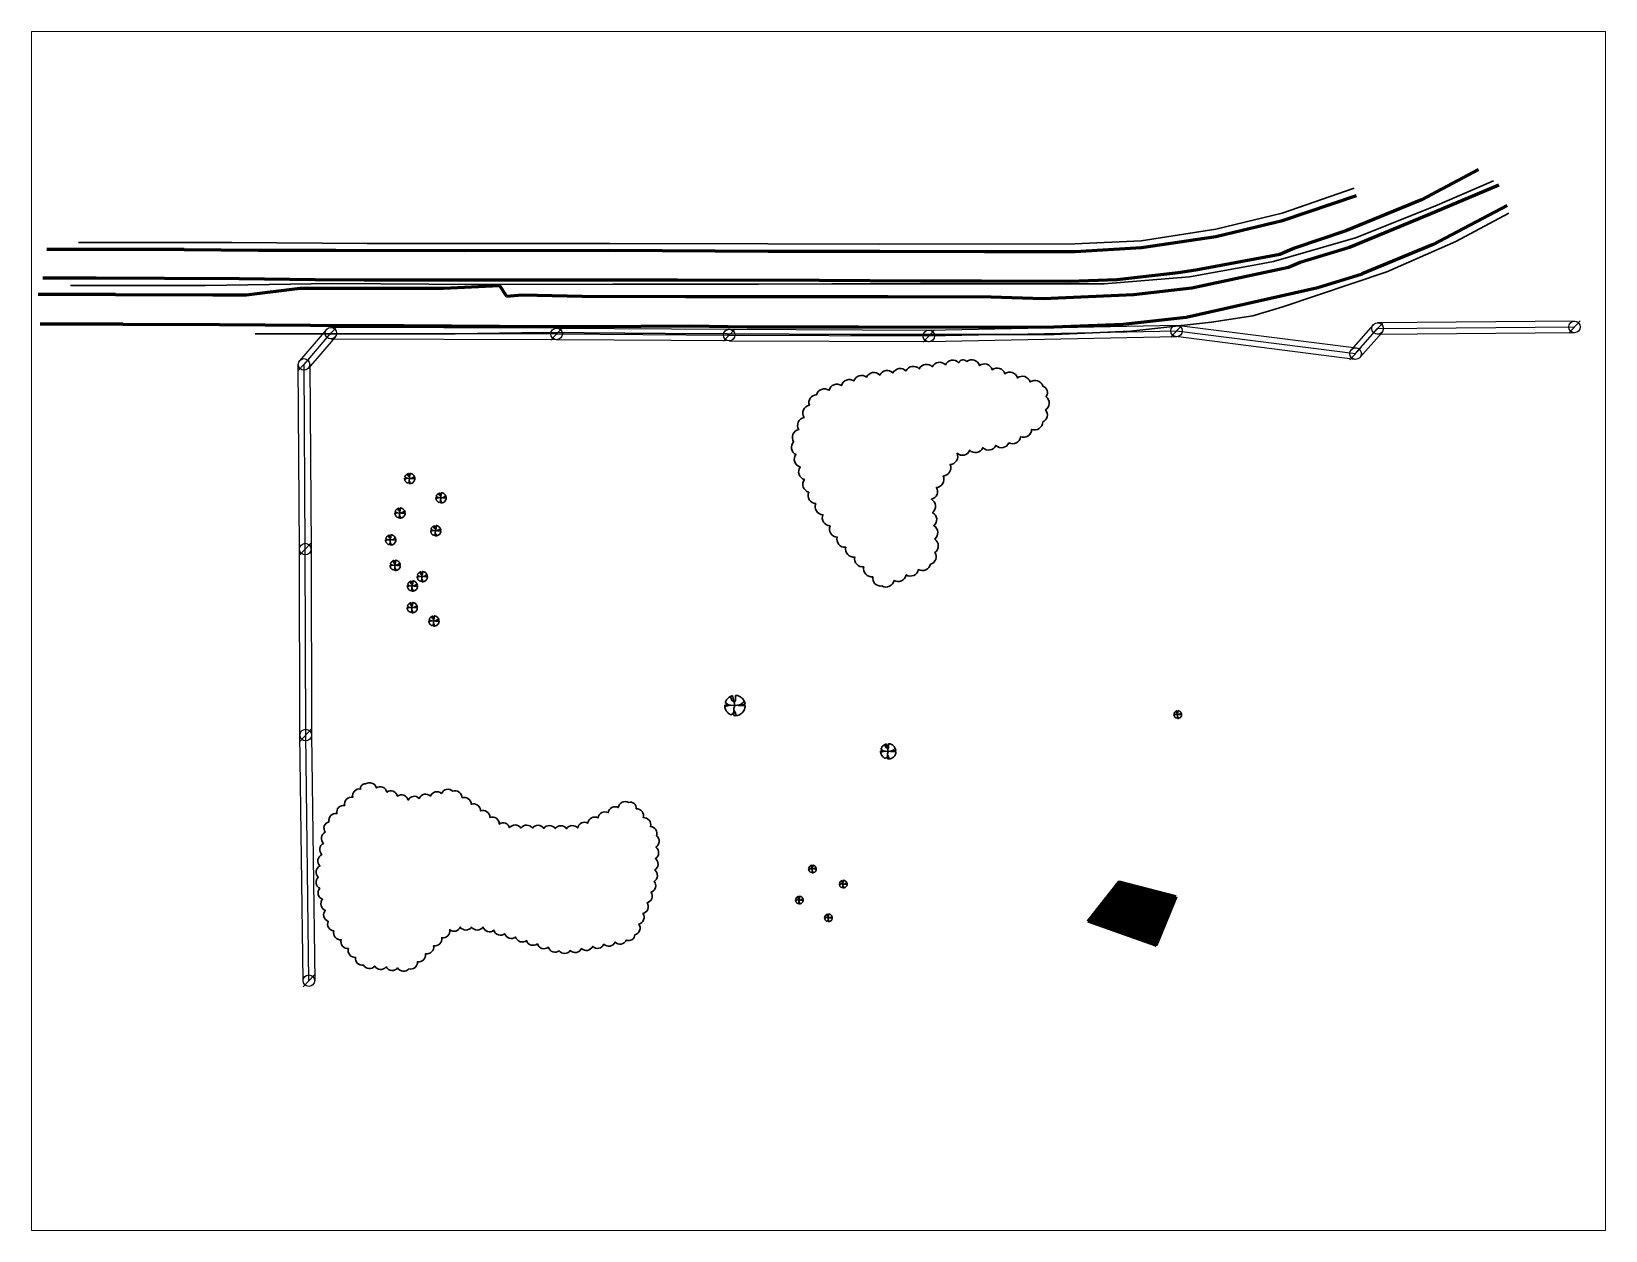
# Paper-space layout 'Layout2' of a CAD drawing. Header units: feet. Extents: x 1.05 to 9.45, y 0.8 to 7.2.
# The model-space entities are those that its viewports show. They can reach past a viewport. Long polylines and large blocks are cut down to what shows.
import ezdxf

# ---------------------------------------------------------------- set-up
doc = ezdxf.new("R2010")
doc.units = ezdxf.units.FT
doc.header["$MEASUREMENT"] = 0
for name, pattern in [('CENTER2', [1.125, 0.75, -0.125, 0.125, -0.125]), ('DASHED2', [0.375, 0.25, -0.125]), ('HIDDEN2', [0.1875, 0.125, -0.0625])]:
    doc.linetypes.add(name, pattern=pattern)
for name, color, linetype, lineweight in [('X-CONCRETE', 252, 'HIDDEN2', 60), ('X-SHRUBS', 10, 'Continuous', 30), ('X-SIDEWALK', 131, 'Continuous', 30), ('X-STREET', 157, 'Continuous', 60), ('X-STREET-CL', 2, 'CENTER2', 30), ('X-TREE', 106, 'Continuous', 30)]:
    doc.layers.add(name, color=color, linetype=linetype, lineweight=lineweight)
doc.layers.add('X-OHP', color=250, linetype='DASHED2')
doc.layers.add('X-PP', color=33, linetype='Continuous')

# ---------------------------------------------------------------- blocks, each defined once
blk = doc.blocks.new('PP')
blk.add_line((19.5, 21), (-20, -21.7))
blk.add_circle((0, 0), 20.3)
blk = doc.blocks.new('TREE')
for p, q in [((-43.8, 2.4, 13991.5), (-43.8, -1.4, 13991.5)), ((-43.8, 2.4, 13991.5), (-16.9, 2.4, 13991.5)), ((-43.5, -4.3, 13991.5), (-16.9, 2.4, 13991.5)), ((-40.4, 16.9, 13991.5), (-41.6, 13.9, 13991.5)), ((-41.6, 14, 13991.5), (-25.9, 2.4, 13991.5)), ((-39.1, 19.8, 13991.5), (-40.4, 16.9, 13991.5)), ((-37.5, 22.6, 13991.5), (-39.1, 19.8, 13991.5)), ((-35.7, 25.3, 13991.5), (-37.5, 22.6, 13991.5)), ((-33.8, 27.9, 13991.5), (-35.7, 25.3, 13991.5)), ((-31.7, 30.3, 13991.5), (-33.8, 27.9, 13991.5)), ((-29.4, 32.6, 13991.5), (-31.7, 30.3, 13991.5)), ((-27, 34.7, 13991.5), (-29.4, 32.6, 13991.5)), ((-24.5, 36.7, 13991.5), (-27, 34.7, 13991.5)), ((-21.8, 38.5, 13991.5), (-24.5, 36.7, 13991.5)), ((-19, 40.1, 13991.5), (-21.8, 38.5, 13991.5)), ((-19.3, 39.6, 13991.5), (-12.4, 22.7, 13991.5)), ((-16.1, 41.6, 13991.5), (-19, 40.1, 13991.5)), ((-16.9, 2.4, 13991.5), (1.1, 0.2, 13991.5)), ((-13.2, 42.8, 13991.5), (-16.1, 41.6, 13991.5)), ((-10.1, 43.8, 13991.5), (-13.2, 42.8, 13991.5)), ((-12.4, 22.7, 13991.5), (-3.6, 18.2, 13991.5)), ((-10.1, 43.8, 13991.5), (1.1, 0.2, 13991.5)), ((1.1, 0.2, 13991.5), (-3.4, -13.3, 13991.5)), ((3.4, 22.7, 13991.5), (-2.3, 13.7, 13991.5)), ((19.1, 3.8, 13991.5), (1.1, 0.2, 13991.5)), ((7.9, 44.6, 13991.5), (3.4, 45, 13991.5)), ((3.4, 45, 13991.5), (3.4, 22.7, 13991.5)), ((12.4, 43.7, 13991.5), (7.9, 44.6, 13991.5)), ((16.9, 0.2, 13991.5), (11.9, 2.2, 13991.5)), ((16.7, 42.3, 13991.5), (12.4, 43.7, 13991.5)), ((20.9, 40.5, 13991.5), (16.7, 42.3, 13991.5)), ((46.1, 0.2, 13991.5), (16.9, 0.2, 13991.5)), ((45.7, 4.7, 13991.5), (19.1, 3.8, 13991.5)), ((24.9, 38.3, 13991.5), (20.9, 40.5, 13991.5)), ((42.1, 18.5, 13991.5), (23.6, 4, 13991.5)), ((28.6, 35.7, 13991.5), (24.9, 38.3, 13991.5)), ((32, 32.7, 13991.5), (28.6, 35.7, 13991.5)), ((35.2, 29.4, 13991.5), (32, 32.7, 13991.5)), ((37.9, 25.8, 13991.5), (35.2, 29.4, 13991.5)), ((40.3, 22, 13991.5), (37.9, 25.8, 13991.5)), ((42.3, 17.9, 13991.5), (40.3, 22, 13991.5)), ((43.9, 13.6, 13991.5), (42.3, 17.9, 13991.5)), ((45, 9.2, 13991.5), (43.9, 13.6, 13991.5)), ((45.7, 4.7, 13991.5), (45, 9.2, 13991.5)), ((45.9, -5.2, 13991.5), (46.1, 0.2, 13991.5)), ((-43.8, -1.4, 13991.5), (-43.4, -5.2, 13991.5)), ((-43.4, -5.2, 13991.5), (-42.8, -9, 13991.5)), ((-42.8, -9, 13991.5), (-41.8, -12.7, 13991.5)), ((-41.8, -12.7, 13991.5), (-40.5, -16.3, 13991.5)), ((-40.5, -16.3, 13991.5), (-38.9, -19.8, 13991.5)), ((-38.9, -19.8, 13991.5), (-37, -23.1, 13991.5)), ((-37, -23.1, 13991.5), (-34.8, -26.3, 13991.5)), ((-34.8, -26.3, 13991.5), (-32.4, -29.2, 13991.5)), ((-32.4, -29.2, 13991.5), (-29.7, -32, 13991.5)), ((-29.7, -32, 13991.5), (-26.8, -34.5, 13991.5)), ((-26.8, -34.5, 13991.5), (-23.6, -36.7, 13991.5)), ((-23.6, -36.7, 13991.5), (-20.3, -38.6, 13991.5)), ((-20.3, -38.6, 13991.5), (-16.9, -40.3, 13991.5)), ((-16.9, -40.3, 13991.5), (-7.9, -35.8, 13991.5)), ((-3.4, -29.1, 13991.5), (-7.9, -35.8, 13991.5)), ((-3.4, -13.3, 13991.5), (-3.4, -43.9, 13991.5)), ((-3.4, -20.1, 13991.5), (3.4, -31.3, 13991.5)), ((-3.2, -43.9, 13991.5), (2.1, -44.2, 13991.5)), ((2.1, -44.2, 13991.5), (7.5, -43.9, 13991.5)), ((3.4, -31.3, 13991.5), (5.6, -44, 13991.5)), ((7.5, -43.9, 13991.5), (12.7, -43, 13991.5)), ((12.7, -43, 13991.5), (17.9, -41.4, 13991.5)), ((17.9, -41.4, 13991.5), (22.7, -39.2, 13991.5)), ((22.7, -39.2, 13991.5), (27.3, -36.4, 13991.5)), ((27.3, -36.4, 13991.5), (31.5, -33.1, 13991.5)), ((31.5, -33.1, 13991.5), (35.3, -29.3, 13991.5)), ((35.3, -29.3, 13991.5), (38.5, -25, 13991.5)), ((38.5, -25, 13991.5), (41.3, -20.4, 13991.5)), ((41.3, -20.4, 13991.5), (43.4, -15.5, 13991.5)), ((43.4, -15.5, 13991.5), (45, -10.4, 13991.5)), ((45, -10.4, 13991.5), (45.9, -5.2, 13991.5))]:
    blk.add_line(p, q)

msp = doc.modelspace()

# ---------------------------------------------------------------- hatches: boundary and pattern name
at = {"layer": 'X-CONCRETE', "transparency": 33554559}
h = msp.add_hatch(dxfattribs=at)
h.set_pattern_fill('ANSI31', color=256)
h.paths.add_polyline_path([(757.5, 71.2), (739.9, 28.5), (680.8, 49.4), (708, 84.1)])
at = {"layer": 'X-CONCRETE'}
h = msp.add_hatch(dxfattribs=at)
h.set_pattern_fill('ANSI31', color=256)
h.paths.add_polyline_path([(737.6, 44), (754.3, 44), (754.3, 48.6), (737.6, 48.6)], flags=9)

# ---------------------------------------------------------------- linework, layer by layer
msp.add_line((0, 0), (0, 0))
msp.add_line((0, 0), (0, 0))
for p, q in [((680.8, 49.4, 1166.6), (708, 84.1, 1165.3)), ((708, 84.1, 1165.3), (757.5, 71.2, 1165.4)), ((757.5, 71.2, 1165.4), (739.9, 28.5, 1167.4)), ((739.9, 28.5, 1167.4), (680.8, 49.4, 1166.6))]:
    msp.add_line(p, q, dxfattribs=at)
at = {"layer": 'X-OHP'}
for p, q in [((12.5, 568.6, 1154), (-11, 541.2, 1154)), ((214.5, 569.8, 1156), (16.4, 570.3, 1154)), ((214.5, 569.8, 1156), (365.8, 568.7, 1158)), ((365.8, 568.7, 1158), (540.9, 568, 1160.2)), ((540.9, 568, 1160.2), (758.1, 572.4, 1164)), ((540.9, 562.9, 1160.2), (758.2, 567.3, 1164)), ((758.1, 572.4, 1164), (916, 552.4, 1166)), ((758.2, 567.3, 1164), (915.3, 547.4, 1166)), ((930.8, 572.7, 1166), (911.5, 550.7, 1166)), ((915.3, 547.4, 1166), (934.6, 569.4, 1166)), ((1107.3, 575.8, 1166), (934.6, 574.5, 1166)), ((934.6, 569.4, 1166), (1107.3, 570.8, 1166)), ((-7.1, 537.9, 1154), (16.4, 565.3, 1154)), ((20.2, 561.9, 1154), (-3.3, 534.5, 1154)), ((16.4, 565.3, 1154), (214.5, 564.7, 1156)), ((214.5, 559.6, 1156), (16.4, 560.2, 1154)), ((214.5, 564.7, 1156), (365.8, 563.7, 1158)), ((365.8, 558.6, 1158), (214.5, 559.6, 1156)), ((365.8, 563.7, 1158), (540.9, 562.9, 1160.2)), ((365.8, 558.6, 1158), (540.9, 557.9, 1160.2)), ((541, 557.9, 1160.2), (758.3, 562.3, 1164)), ((914.7, 542.3, 1166), (757.5, 562.3, 1164)), ((938.5, 566, 1166), (919.1, 544, 1166)), ((1107.4, 565.7, 1166), (934.7, 564.3, 1166)), ((-11.1, 375.9, 1156), (-12.2, 537.8, 1154)), ((-6, 375.9, 1156), (-7.1, 537.9, 1154)), ((-2.1, 537.9, 1154), (-0.9, 375.9, 1156)), ((-10.7, 212.8, 1156.5), (-11.1, 375.9, 1156)), ((-5.6, 212.8, 1156.5), (-6, 375.9, 1156)), ((-0.9, 375.9, 1156), (-0.5, 212.8, 1156.5)), ((-7.9, -2.7, 1154.9), (-10.7, 212.7, 1156.5)), ((-2.8, -2.7, 1154.9), (-5.6, 212.8, 1156.5)), ((-0.5, 212.8, 1156.5), (2.3, -2.6, 1154.9))]:
    msp.add_line(p, q, dxfattribs=at)
at = {"layer": 'X-SHRUBS'}
for points, elevation in [([(574.3, 540.5, -0.520567), (585.4, 536.9, -0.520567), (596.5, 533.3, -0.520567), (607.6, 529.7, -0.520567), (618.7, 526.1, -0.520567), (629.8, 522.5, -0.520567), (640.9, 518.9, -0.520567), (643.8, 509.6, -0.520567), (643.2, 498, -0.520567), (640.8, 487.4, -0.520567), (631.1, 480.9, -0.520567), (621.4, 474.4, -0.520567), (611.2, 469, -0.520567), (599.7, 466.9, -0.520567), (588.3, 464.8, -0.520567), (576.8, 462.6, -0.520567), (565.7, 460, -0.520567), (559.6, 450, -0.520567), (553.6, 440, -0.520567), (547.6, 430, -0.520567), (543.2, 419.6, -0.520567), (544.3, 408, -0.520567), (545.3, 396.4, -0.520567), (546.1, 384.7, -0.520567), (546.3, 373, -0.520567), (542.4, 362.8, -0.520567), (531.7, 358, -0.520567), (521.1, 353.2, -0.520567), (510.4, 348.4, -0.520567), (499.8, 343.6, -0.520567), (491.8, 351.7, -0.520567), (483.9, 360.3, -0.520567), (476, 368.9, -0.520567), (468.1, 377.5, -0.520567), (460.6, 386.4, -0.520567), (454.3, 396.3, -0.520567), (448, 406.1, -0.520567), (441.7, 415.9, -0.520567), (435.6, 425.8, -0.520567), (431.8, 436.9, -0.520567), (428.1, 447.9, -0.520567), (424.3, 459, -0.520567), (422.3, 469.9, -0.520567), (426.9, 480.7, -0.520567), (431.5, 491.4, -0.520567), (436.2, 502.1, -0.520567), (442.4, 511.1, -0.520567), (453.4, 515.2, -0.520567), (464.3, 519.3, -0.520567), (475.2, 523.4, -0.520567), (486.3, 526.8, -0.520567), (497.9, 528.6, -0.520567), (509.4, 530.4, -0.520567), (520.9, 532.2, -0.520567), (532.5, 534, -0.520567), (544, 535.8, -0.520567), (555.5, 537.6, -0.520567), (567.1, 539.4, -0.520567)], 1161.9), ([(46.9, 169.9, -0.520567), (56.3, 166.4, -0.520567), (65.6, 162.8, -0.520567), (74.9, 159.2, -0.520567), (84.3, 155.7, -0.520567), (94, 157.2, -0.520567), (103.8, 159.3, -0.520567), (113.5, 161.5, -0.520567), (123.3, 163.5, -0.520567), (131.5, 157.7, -0.520567), (139.6, 152, -0.520567), (147.8, 146.2, -0.520567), (156, 140.5, -0.520567), (164.2, 134.7, -0.520567), (173.2, 131.4, -0.520567), (183.2, 131.2, -0.520567), (193.2, 131.1, -0.520567), (203.2, 130.9, -0.520567), (213.2, 130.7, -0.520567), (223.2, 130.5, -0.520567), (233, 131.1, -0.520567), (241.9, 135.6, -0.520567), (250.8, 140.1, -0.520567), (259.7, 144.7, -0.520567), (268.6, 149.2, -0.520567), (277.6, 153.7, -0.520567), (284.3, 148.1, -0.520567), (290.5, 140.3, -0.520567), (296.8, 132.5, -0.520567), (302.1, 124.4, -0.520567), (301.6, 114.4, -0.520567), (301.1, 104.4, -0.520567), (300.5, 94.4, -0.520567), (300, 84.4, -0.520567), (297.3, 74.9, -0.520567), (293.8, 65.6, -0.520567), (290.2, 56.2, -0.520567), (286.6, 46.9, -0.520567), (283.1, 37.5, -0.520567), (275.6, 32.9, -0.520567), (265.7, 31.1, -0.520567), (255.9, 29.2, -0.520567), (246.1, 27.4, -0.520567), (236.3, 25.5, -0.520567), (226.4, 23.7, -0.520567), (216.7, 23.6, -0.520567), (207.2, 26.6, -0.520567), (197.6, 29.6, -0.520567), (188.1, 32.5, -0.520567), (178.5, 35.5, -0.520567), (169, 38.5, -0.520567), (159.5, 41.5, -0.520567), (149.9, 44.3, -0.520567), (139.9, 44.3, -0.520567), (129.9, 44.3, -0.520567), (120.8, 42, -0.520567), (113.7, 35, -0.520567), (106.6, 27.9, -0.520567), (99.5, 20.9, -0.520567), (92.4, 13.9, -0.520567), (84.9, 7.7, -0.520567), (75, 8.5, -0.520567), (65, 9.3, -0.520567), (55, 10.1, -0.520567), (45.1, 10.9, -0.520567), (38.2, 17.7, -0.520567), (31.9, 25.5, -0.520567), (25.5, 33.2, -0.520567), (19.1, 40.9, -0.520567), (14.1, 49.3, -0.520567), (11.6, 59, -0.520567), (9.2, 68.7, -0.520567), (6.7, 78.3, -0.520567), (5.4, 88.1, -0.520567), (6.9, 98, -0.520567), (8.5, 107.9, -0.520567), (10, 117.7, -0.520567), (11.5, 127.6, -0.520567), (14.7, 136.7, -0.520567), (21.7, 143.9, -0.520567), (28.6, 151, -0.520567), (35.6, 158.2, -0.520567), (42.5, 165.4, -0.520567)], 1157.7)]:
    msp.add_lwpolyline(points, format="xyb", close=True, dxfattribs=dict(at, elevation=elevation))
at = {"layer": 'X-SIDEWALK'}
for p, q in [((850.8, 670.7, 1164.6), (914, 692.5, 1165.9)), ((792.7, 656.5, 1164), (850.8, 670.7, 1164.6)), ((1003.2, 645.6, 1165.4), (1049.6, 670.5, 1164.9)), ((727.3, 646.4, 1163.5), (792.7, 656.5, 1164)), ((-204.8, 645, 1151), (-70.4, 645, 1151)), ((-70.4, 645, 1151), (48.4, 644.1, 1154)), ((48.4, 644.1, 1154), (180.6, 644, 1155.6)), ((180.6, 644, 1155.6), (260.9, 644, 1155.6)), ((260.9, 644, 1155.6), (399.7, 643.8, 1156.9)), ((399.7, 643.8, 1156.9), (497.9, 643.5, 1160)), ((497.9, 643.5, 1160), (669.1, 643.6, 1162)), ((669.1, 643.6, 1162), (727.3, 646.4, 1163.5)), ((942.7, 619, 1166), (1003.2, 645.6, 1165.4)), ((851.5, 588.4, 1164.8), (942.7, 619, 1166)), ((788.9, 575, 1164), (825, 580.6, 1164)), ((825, 580.6, 1164), (851.5, 588.4, 1164.8)), ((125.5, 564.6, 1155.4), (203.1, 566, 1156)), ((203.1, 566, 1156), (309.9, 565.1, 1158)), ((650.9, 564.1, 1161.6), (718.1, 567.2, 1162.9)), ((718.1, 567.2, 1162.9), (788.9, 575, 1164)), ((125.5, 564.6, 1155.4), (-49.8, 564.6, 1155.4)), ((309.9, 565.1, 1158), (472.6, 564.1, 1160)), ((472.6, 564.1, 1160), (600.7, 564.1, 1161.6)), ((600.7, 564.1, 1161.6), (650.9, 564.1, 1161.6))]:
    msp.add_line(p, q, dxfattribs=at)
at = {"layer": 'X-STREET'}
for p, q in [((1023.2, 708.8, 1164.8), (973.1, 682.4, 1165.4)), ((979.2, 669.5, 1165.4), (1040.8, 695.4)), ((851.1, 664.3, 1164.6), (916.1, 686.2, 1165.9)), ((973.1, 682.4, 1165.4), (906.7, 655.2, 1165.6)), ((1048.2, 677.2, 1164.9), (983.3, 643.1, 1165.5)), ((792.8, 650.1, 1164), (851.1, 664.3, 1164.6)), ((910, 640.7, 1165.5), (979.2, 669.5, 1165.4)), ((727.5, 640.6, 1163.5), (792.8, 650.1, 1164)), ((906.7, 655.2, 1165.6), (861.7, 640, 1164.6)), ((-112.2, 638.7, 1152), (-232.6, 638.7, 1152)), ((-112.2, 638.7, 1152), (-47.2, 638.2, 1152.8)), ((-47.2, 638.2, 1152.8), (20.8, 638.1, 1154)), ((20.8, 638.1, 1154), (133.7, 637.9, 1154.8)), ((133.7, 637.9, 1154.8), (260.6, 638.2, 1156.7)), ((260.6, 638.2, 1156.7), (400, 637.2, 1157.9)), ((400, 637.2, 1157.9), (498.1, 637.2, 1157.9)), ((498.1, 637.2, 1157.9), (589.8, 637.1, 1160.8)), ((589.8, 637.1, 1160.8), (669.2, 637.1, 1160.8)), ((669.2, 637.1, 1160.8), (727.5, 640.6, 1163.5)), ((861.7, 640, 1164.6), (848.9, 634.4, 1164.4)), ((866.5, 627.6, 1164.6), (910, 640.7, 1165.5)), ((983.3, 643.1, 1165.5), (921, 617.4, 1165.6)), ((771.7, 605.2, 1163.9), (856.3, 623.2, 1164.7)), ((848.9, 634.4, 1164.4), (775, 620.5, 1163.9)), ((856.3, 623.2, 1164.7), (866.5, 627.6, 1164.6)), ((-189.4, 613.7, 1151.3), (-236.1, 613.7, 1151.3)), ((-129.4, 613.2, 1151.9), (-189.4, 613.7, 1151.3)), ((-64.1, 613, 1152.3), (-129.4, 613.2, 1151.9)), ((2.8, 612.1, 1153.9), (-64.1, 613, 1152.3)), ((45.6, 611.9, 1155.5), (2.8, 612.1, 1153.9)), ((170.6, 611.9, 1155.5), (45.6, 611.9, 1155.5)), ((212.6, 611.8, 1156), (170.6, 611.9, 1155.5)), ((320.6, 611.7, 1157.9), (212.6, 611.8, 1156)), ((444.9, 611.5, 1158.6), (320.6, 611.7, 1157.9)), ((533.7, 610.8, 1160.8), (444.9, 611.5, 1158.6)), ((587.1, 610.8, 1160.8), (533.7, 610.8, 1160.8)), ((664.6, 610.6, 1162), (587.1, 610.8, 1160.8)), ((705.9, 612.2, 1162.7), (664.6, 610.6, 1162)), ((759.5, 618.2, 1163.9), (705.9, 612.2, 1162.7)), ((775, 620.5, 1163.9), (759.5, 618.2, 1163.9)), ((882.2, 605.4), (921, 617.4, 1165.6)), ((-172.5, 599.3, 1151.7), (-240.3, 599.3, 1151.7)), ((-172.5, 599.3, 1151.7), (-87.2, 599.1, 1152)), ((-87.2, 599.1, 1152), (-57.4, 598.9, 1152.4)), ((-57.4, 598.9, 1152.4), (-10.4, 604.7, 1153.8)), ((-10.4, 604.7, 1153.8), (45.2, 604.7, 1153.8)), ((45.2, 604.7, 1153.8), (115.3, 604.7, 1153.8)), ((115.3, 604.7, 1153.8), (164.4, 607, 1155.5)), ((164.4, 607, 1155.5), (170.5, 597.9, 1155.7)), ((170.5, 597.9, 1155.7), (184.3, 598.9, 1156)), ((184.3, 598.9, 1156), (236.8, 597.8, 1156.3)), ((236.8, 597.8, 1156.3), (327.4, 597.6, 1157.9)), ((327.4, 597.6, 1157.9), (410.2, 597.6, 1158.2)), ((410.2, 597.6, 1158.2), (504.9, 597.4, 1160)), ((504.9, 597.4, 1160), (595.7, 597.3, 1161.1)), ((595.7, 597.3, 1161.1), (641.3, 595.6, 1161.9)), ((641.3, 595.6, 1161.9), (720.8, 599.2, 1162.9)), ((720.8, 599.2, 1162.9), (771.7, 605.2, 1163.9)), ((766.7, 579.5, 1164), (882.2, 605.4)), ((-166.1, 573.2, 1151.9), (-238.6, 573.2, 1151.9)), ((-166.1, 573.2, 1151.9), (-81.2, 572.9, 1152)), ((-81.2, 572.9, 1152), (-1.3, 572.4, 1153.9)), ((-1.3, 572.4, 1153.9), (80.5, 572.1, 1154)), ((80.5, 572.1, 1154), (164.3, 571.5, 1156)), ((164.3, 571.5, 1156), (245.1, 571.2, 1156.7)), ((245.1, 571.2, 1156.7), (331.7, 571.9, 1157.9)), ((331.7, 571.9, 1157.9), (381.5, 571, 1158)), ((381.5, 571, 1158), (479.2, 571, 1158)), ((479.2, 571, 1158), (594.6, 570.7, 1161.4)), ((594.6, 570.7, 1161.4), (650.5, 570.9, 1161.9)), ((650.5, 570.9, 1161.9), (711.5, 573.1, 1162.6)), ((711.5, 573.1, 1162.6), (766.7, 579.5, 1164))]:
    msp.add_line(p, q, dxfattribs=at)
at = {"layer": 'X-STREET-CL'}
for p, q in [((1036.2, 699.1, 1164.7), (984.8, 676.8, 1165.3)), ((984.8, 676.8, 1165.3), (915.3, 649, 1165.7)), ((915.3, 649, 1165.7), (843.2, 628.2, 1164.4)), ((769.5, 614.7, 1163.9), (824.6, 624.8, 1164)), ((824.6, 624.8, 1164), (843.2, 628.2, 1164.4)), ((-93.4, 607.2, 1150.5), (18.3, 608.8, 1153.9)), ((18.3, 608.8, 1153.9), (144.5, 607.9, 1155.2)), ((144.5, 607.9, 1155.2), (263.9, 608.2, 1156.9)), ((263.9, 608.2, 1156.9), (391.4, 608.2, 1156.9)), ((391.4, 608.2, 1156.9), (455.8, 608.5, 1158.8)), ((455.8, 608.5, 1158.8), (583.7, 608.5, 1160.8)), ((583.7, 608.5, 1160.8), (670.6, 608.5, 1162)), ((670.6, 608.5, 1162), (694.8, 608.5, 1162.4)), ((694.8, 608.5, 1162.4), (769.5, 614.7, 1163.9)), ((-211.9, 607.2, 1150.5), (-93.4, 607.2, 1150.5))]:
    msp.add_line(p, q, dxfattribs=at)

# ---------------------------------------------------------------- block references
at = {"layer": 'X-PP', "xscale": 0.25, "yscale": 0.25, "zscale": 0.25}
for p in [(16.4, 565.3, 1154), (214.5, 564.7, 1156), (365.8, 563.7, 1158), (540.9, 562.9, 1160.2), (758.2, 567.3, 1164), (934.6, 569.4, 1166), (1107.3, 570.8, 1166), (915.3, 547.4, 1166), (-7.1, 537.9, 1154), (-6, 375.9, 1156), (-5.6, 212.8, 1156.5), (-2.8, -2.7, 1154.9)]:
    msp.add_blockref('PP', p, dxfattribs=at)
at = {"layer": 'X-TREE'}
for p, xscale, yscale, zscale in [((85.5, 437.8, 1156.6), 0.1, 0.1, 0.1), ((113, 420.8, 1157.2), 0.1, 0.1, 0.1), ((77, 407.5, 1156.8), 0.1, 0.1, 0.1), ((68.8, 383.9, 1157), 0.1, 0.1, 0.1), ((108.4, 392, 1157.5), 0.1, 0.1, 0.1), ((72.8, 361.6, 1157.2), 0.1, 0.1, 0.1), ((87.9, 343.5, 1157.7), 0.1, 0.1, 0.1), ((96.5, 351.7, 1157.8), 0.1, 0.1, 0.1), ((87.7, 324.5, 1157.8), 0.1, 0.1, 0.1), ((106.8, 312.8, 1158), 0.1, 0.1, 0.1), ((370.7, 238.6, 1162.6), 0.2, 0.2, 0.2), ((759.2, 230.7, 1164), 0.075, 0.075, 0.075), ((505.2, 198.4, 1164.1), 0.15, 0.15, 0.15), ((438.8, 95.3, 1167.3), 0.075, 0.075, 0.075), ((465.8, 82, 1168), 0.075, 0.075, 0.075), ((427.3, 68, 1167.3), 0.075, 0.075, 0.075), ((452.8, 52.4, 1168.1), 0.075, 0.075, 0.075)]:
    msp.add_blockref('TREE', p, dxfattribs=dict(at, xscale=xscale, yscale=yscale, zscale=zscale))

psp = doc.layouts.new('Layout2')

# ---------------------------------------------------------------- viewports
at = {"layer": 'X-CONCRETE'}
psp.add_viewport(center=(5.25, 4), size=(8.4, 6.4), view_center_point=(444.1688, 304.0491), view_height=1051.882816, dxfattribs=at)

doc.saveas('drawing.dxf')
